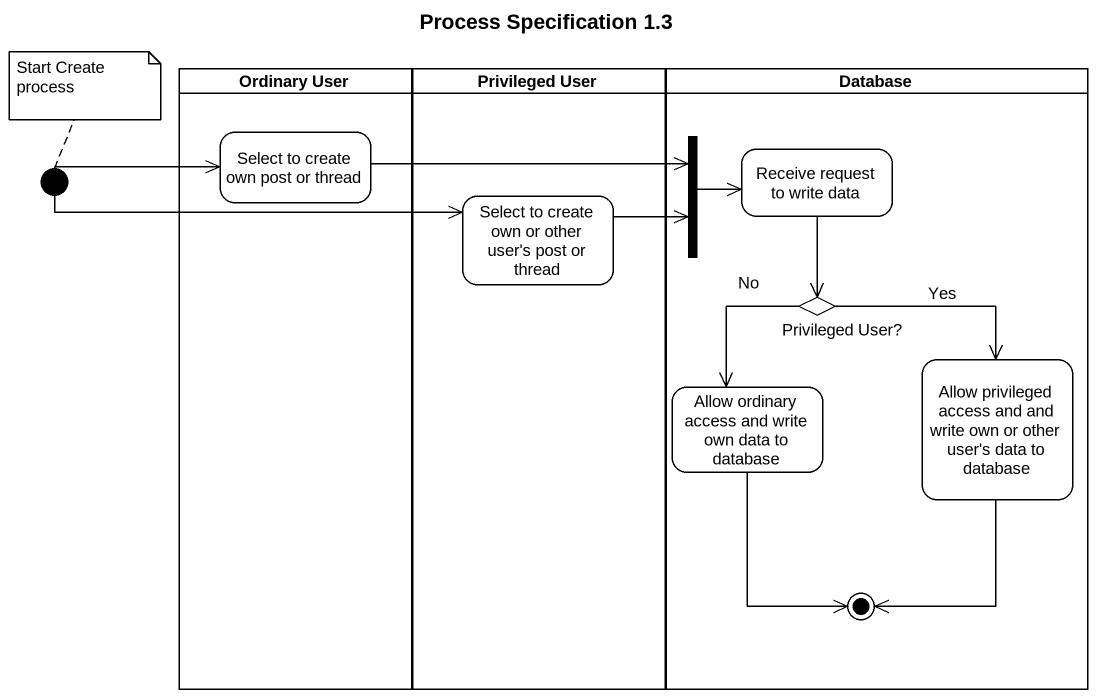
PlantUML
@startuml
title Process Specification 1.3
hide empty description
state "Ordinary User" as Ordinary_User <<partition>> {
  state "Select to create own post or thread" as Select_to_create_own_post
}
state "Privileged User" as Privileged_User <<partition>> {
  state "Select to create own or other user's post or thread" as Select_to_create_own_or
}
state "Database" as Database_ <<partition>> {
  state fork1 <<join>>
  state "Receive request to write data" as Receive_request_to_write
  state "Privileged User?" as Privileged_User_2 <<choice>>
  state "Allow ordinary access and write own data to database" as Allow_ordinary_access_and
  state "Allow privileged access and and write own or other user's data to database" as Allow_privileged_access_and
  Allow_ordinary_access_and --> [*]
  Allow_privileged_access_and --> [*]
}
state initial1 <<start>>
Select_to_create_own_post -right-> fork1
fork1 -right-> Receive_request_to_write
initial1 -right-> Select_to_create_own_post
initial1 -right-> Select_to_create_own_or
Select_to_create_own_or -right-> fork1
Receive_request_to_write --> Privileged_User_2
Privileged_User_2 --> Allow_ordinary_access_and : No
Privileged_User_2 --> Allow_privileged_access_and : Yes
note top of initial1 : Start Create process
@enduml
